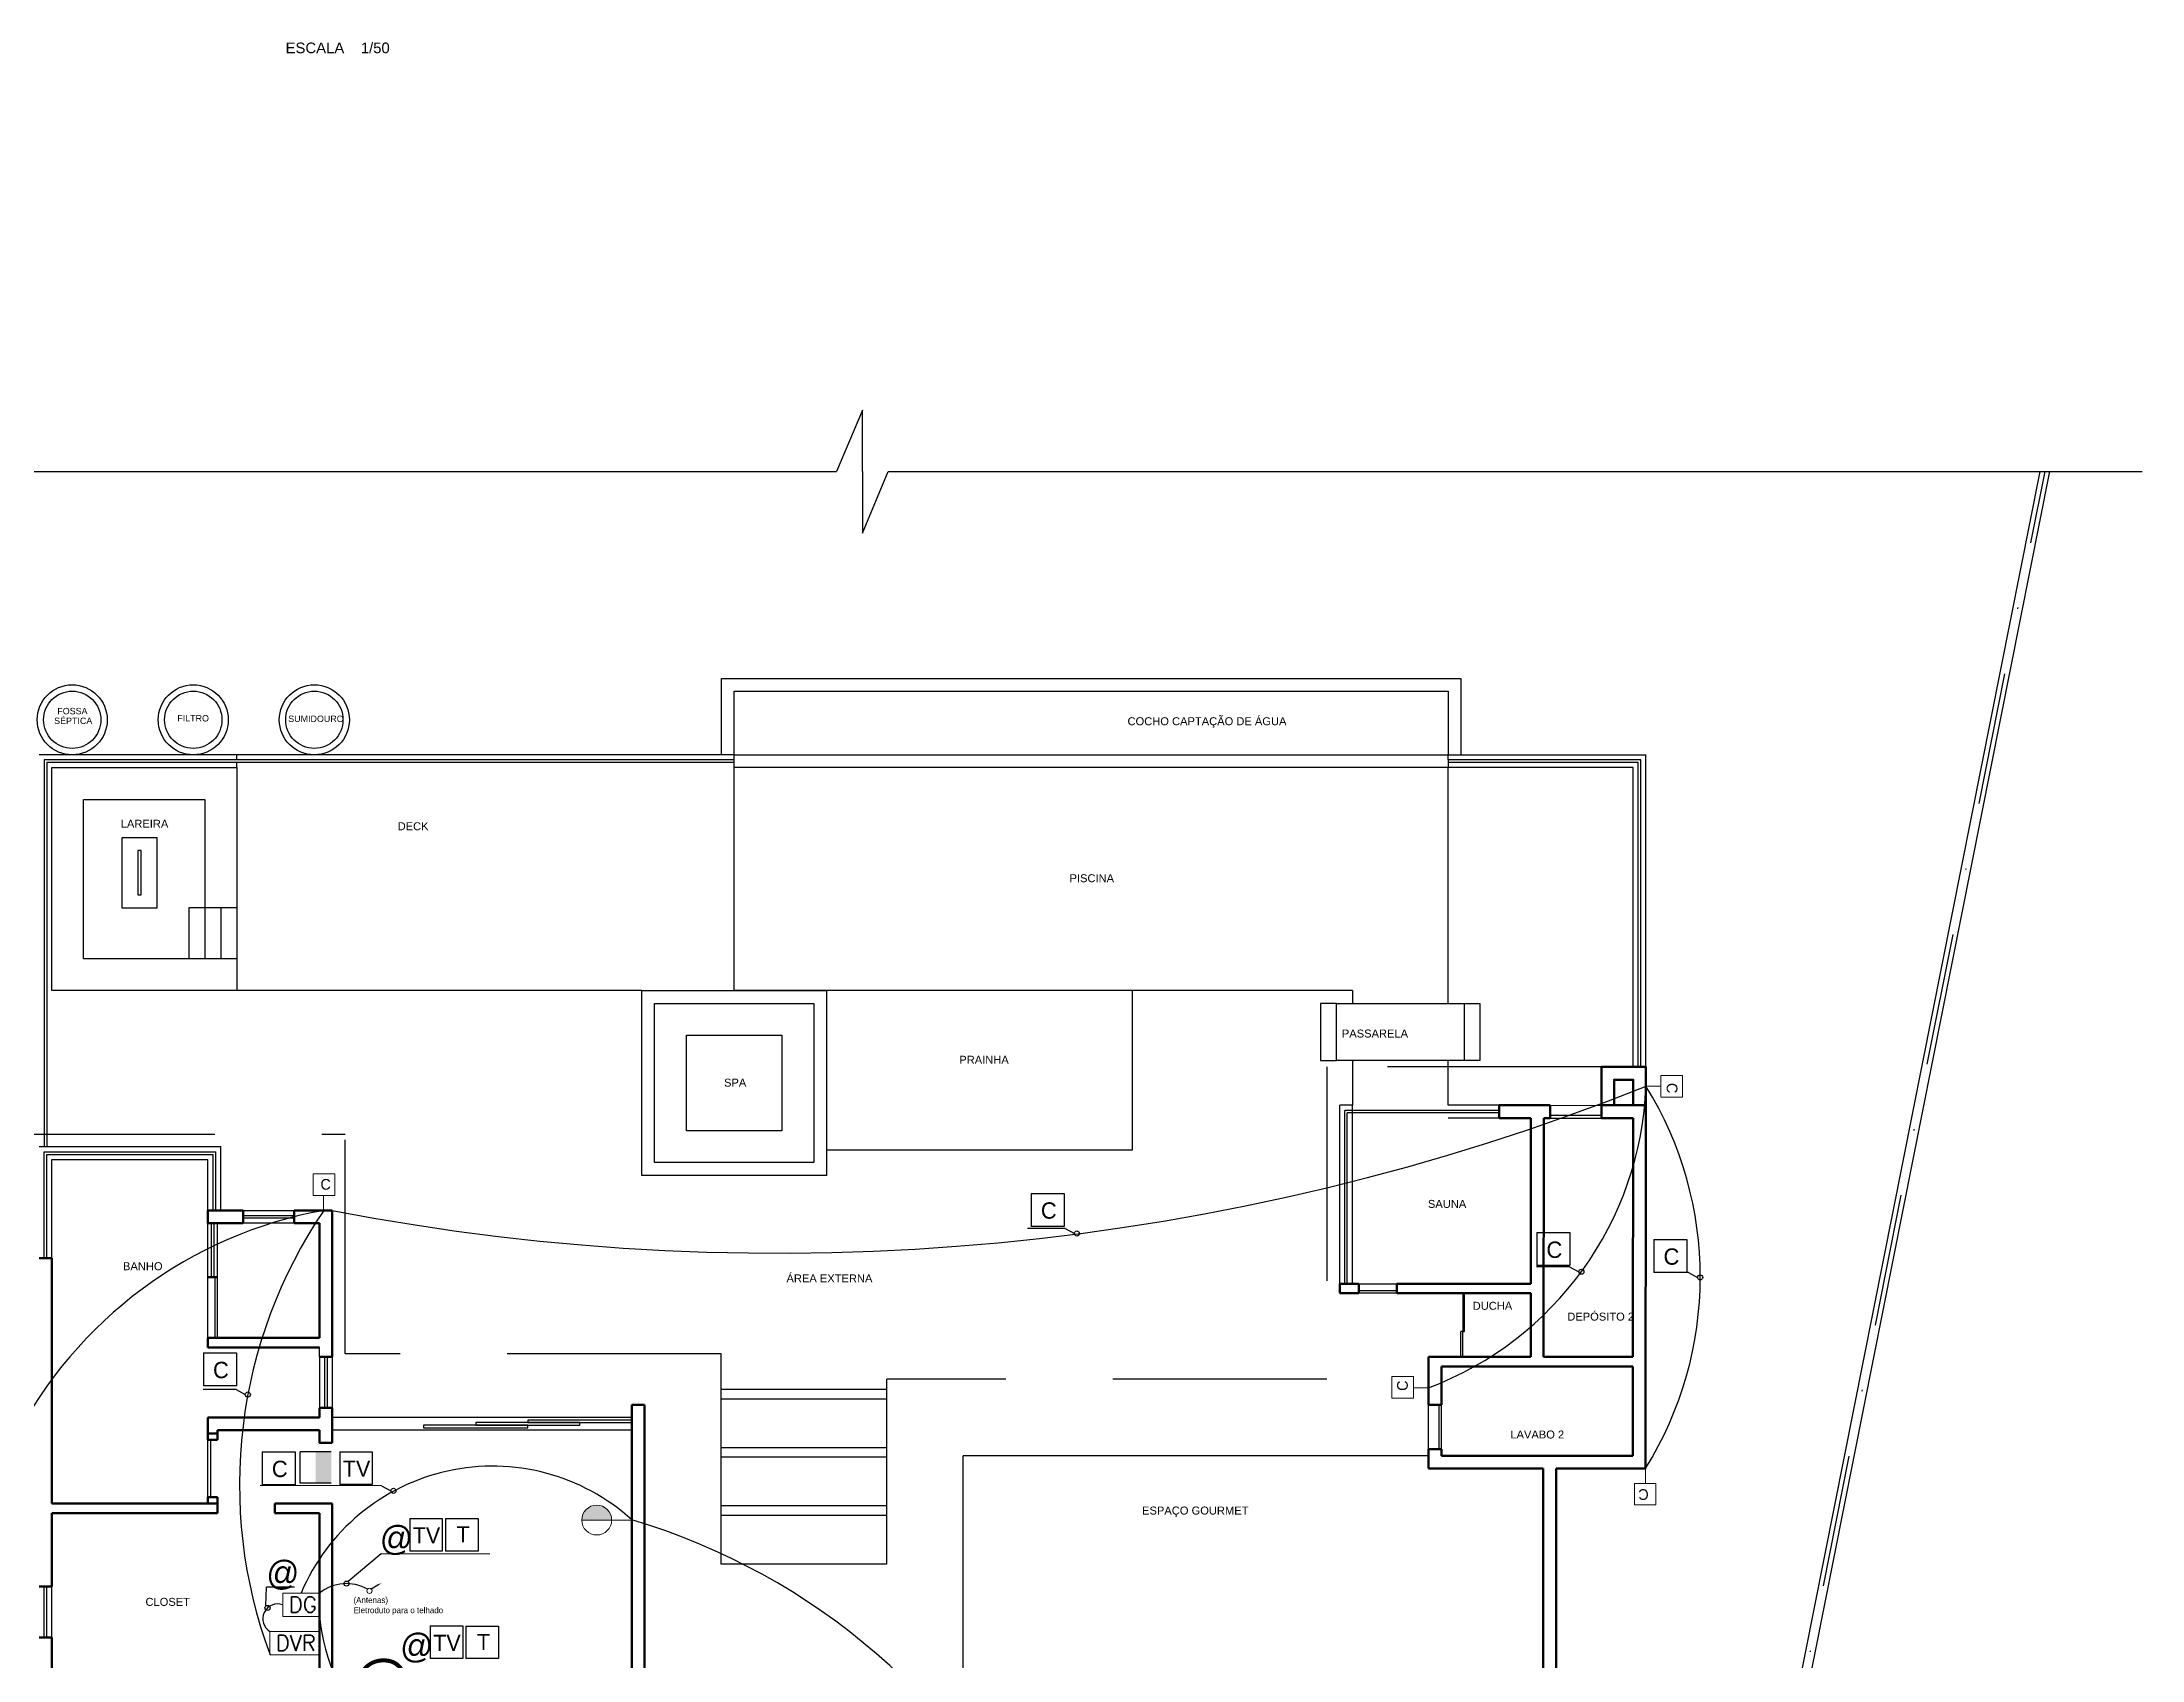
# Model space of a CAD drawing. Header units: millimetres. Extents: x 2775 to 3964, y 1473 to 2314.
# Drawn here: x 2864.6 to 3039.1, y 1908.8 to 2043.3 of the extents above; entities that cross this region are included whole.
import ezdxf

# ---------------------------------------------------------------- set-up
doc = ezdxf.new("R2010")
doc.units = ezdxf.units.MM
for name, pattern in [('ACAD_ISO04W100', [30, 24, -3, 0, -3]), ('DASHDOT', [1, 0.5, -0.25, 0, -0.25]), ('DASHEDX2', [38.1, 25.4, -12.7]), ('HIDDEN', [0.375, 0.25, -0.125])]:
    doc.linetypes.add(name, pattern=pattern)
for name, color, linetype in [('0.05', 8, 'Continuous'), ('01', 254, 'Continuous'), ('02', 7, 'Continuous'), ('03', 254, 'Continuous'), ('04', 4, 'Continuous'), ('07', 7, 'Continuous'), ('Correções', 30, 'Continuous'), ('COTA', 7, 'Continuous'), ('Rede Lógica', 6, 'Continuous'), ('viewport', 207, 'Continuous')]:
    doc.layers.add(name, color=color, linetype=linetype)
for name, color, linetype, lineweight in [('06', 252, 'Continuous', 60), ('EJEL05130C', 130, 'Continuous', 30), ('EJEL0580C', 80, 'Continuous', 9), ('EJEL09210C', 210, 'Continuous', 9), ('EJEL25170C', 170, 'Continuous', 25), ('EJEL25170TP', 10, 'ACAD_ISO04W100', 25)]:
    doc.layers.add(name, color=color, linetype=linetype, lineweight=lineweight)
doc.layers.get('viewport').off()
doc.styles.add('PADRÃO', font='', dxfattribs={"height": 0.2})
doc.styles.add('SR80', font='SIMPLEX', dxfattribs={"height": 0.1})
doc.styles.get("Standard").update_dxf_attribs({"font": 'arial.ttf'})
doc.styles.get('PADRÃO').set_extended_font_data('AvantGarde Bk BT')

# ---------------------------------------------------------------- blocks, each defined once
blk = doc.blocks.new('34')
at = {"layer": 'EJEL0580C'}
h = blk.add_hatch(color=256, dxfattribs=at)
h.dxf.hatch_style = 1
edge = h.paths.add_edge_path()
edge.add_ellipse((3412.611, 1856.435), major_axis=(0.195, -0.195), ratio=1, start_angle=225, end_angle=405)
edge.add_line((3412.886, 1856.435), (3412.335, 1856.435))
blk.add_line((3412.886, 1856.435), (3411.963, 1856.435), dxfattribs=at)
blk.add_ellipse((3412.611, 1856.435), major_axis=(0.195, -0.195), ratio=1, start_param=3.926991, end_param=10.210176, dxfattribs=at)
blk = doc.blocks.new('A$Ce3462856')
at = {"layer": 'EJEL0580C'}
blk.add_line((0.106, 0.274), (0.106, 0), dxfattribs=at)
at = {"layer": 'EJEL0580C', "style": 'PADRÃO'}
blk.add_text('@', height=0.408, dxfattribs=at).set_placement((-0.099, 0.274))
blk = doc.blocks.new('36')
at = {"layer": 'EJEL0580C'}
for p, q in [((3412.247, 1844.068, -0.323), (3412.646, 1844.068, -0.323)), ((3412.247, 1844.068, -0.323), (3412.247, 1843.669, -0.323)), ((3412.646, 1844.068, -0.323), (3412.646, 1843.669, -0.323)), ((3412.446, 1843.669, -0.323), (3412.247, 1843.669, -0.323)), ((3412.646, 1843.669, -0.323), (3412.441, 1843.669, -0.323)), ((3412.441, 1843.669, -0.323), (3412.441, 1843.393, -0.323))]:
    blk.add_line(p, q, dxfattribs=at)
at = {"layer": 'EJEL0580C', "style": 'PADRÃO'}
blk.add_text('C', height=0.198, dxfattribs=at).set_placement((3412.382, 1843.776, -0.323))
blk = doc.blocks.new('37')
at = {"layer": 'EJEL0580C'}
for p, q in [((3411.988, 1842.65), (3411.988, 1843.082)), ((3411.988, 1843.082), (3412.904, 1843.082)), ((3412.904, 1842.65), (3412.904, 1843.082)), ((3411.988, 1842.65), (3412.904, 1842.65))]:
    blk.add_line(p, q, dxfattribs=at)
at = {"layer": 'EJEL0580C', "style": 'SR80'}
blk.add_text('DVR', height=0.2876, dxfattribs=at).set_placement((3412.1, 1842.725))
blk = doc.blocks.new('Eletroduto que sober')
at = {"layer": 'EJEL09210C', "linetype": 'ByBlock', "lineweight": -2}
blk.add_line((37626.687, 7031), (37626.578, 7030.942), dxfattribs=at)
at = {"layer": 'EJEL09210C'}
blk.add_circle((37626.547, 7030.915), 0.041, dxfattribs=at)
blk.add_solid([(37626.682, 7031.01), (37626.746, 7031.029), (37626.692, 7030.99)], dxfattribs=at)
blk = doc.blocks.new('condutor')
at = {"layer": 'EJEL05130C'}
blk.add_line((480791.9, -163045.3), (480740.1, -163045.3), dxfattribs=at)
at = {"layer": 'EJEL05130C', "ltscale": 5}
blk.add_line((480791.9, -163045.3), (480806.4, -163053.1), dxfattribs=at)
blk.add_circle((480810.4, -163053.1), 4, dxfattribs=at)
blk = doc.blocks.new('cc')
at = {"layer": 'Rede Lógica'}
for p, q in [((37491.183, 6894.684), (37491.379, 6894.684)), ((37491.183, 6894.684), (37491.183, 6894.487)), ((37491.379, 6894.684), (37491.379, 6894.487)), ((37491.281, 6894.487), (37491.183, 6894.487)), ((37491.379, 6894.487), (37491.232, 6894.487))]:
    blk.add_line(p, q, dxfattribs=at)
at = {"layer": 'Rede Lógica', "color": 6, "style": 'PADRÃO'}
blk.add_text('C', height=0.0974, dxfattribs=at).set_placement((37491.24, 6894.533))
blk = doc.blocks.new('hrneh')
at = {"layer": 'Rede Lógica'}
for p, q in [((17296.6, 9543.9), (17296.6, 9563.8)), ((17296.6, 9563.8), (17306.5, 9563.8)), ((17306.5, 9563.8), (17316.4, 9563.8)), ((17316.4, 9543.9), (17316.4, 9563.8)), ((17316.4, 9543.9), (17296.6, 9543.9))]:
    blk.add_line(p, q, dxfattribs=at)
at = {"layer": 'Rede Lógica', "color": 6, "style": 'PADRÃO'}
blk.add_text('TV', height=9.85, rotation=180, dxfattribs=at).set_placement((17314.6, 9559.1))
blk = doc.blocks.new('A$C7b1e8a3d')
at = {"layer": 'Rede Lógica'}
h = blk.add_hatch(color=6, dxfattribs=at)
h.dxf.hatch_style = 1
h.paths.add_polyline_path([(0.282, 0.282), (0.141, 0.282), (0.141, 0), (0.282, 0)])
h = blk.add_hatch(color=6, dxfattribs=at)
h.dxf.hatch_style = 1
h.paths.add_polyline_path([(0.141, 0.282), (0.141, 0), (0.282, 0), (0.282, 0.282)])
at = {"layer": 'Rede Lógica', "color": 6}
for p, q in [((0.282, 0.282, 0.079), (0, 0.282, 0.079)), ((0, 0, 0.079), (0, 0.282, 0.079)), ((0.282, 0.282, 0.079), (0, 0.282, 0.079)), ((0.282, 0, 0.079), (0, 0, 0.079)), ((0.282, 0, 0.079), (0, 0, 0.079))]:
    blk.add_line(p, q, dxfattribs=at)
blk = doc.blocks.new('1564')
at = {"layer": 'Rede Lógica'}
for p, q in [((17382.08, 9489.48), (17382.08, 9504.39)), ((17382.08, 9504.39), (17389.54, 9504.39)), ((17389.54, 9504.39), (17396.99, 9504.39)), ((17396.99, 9489.48), (17396.99, 9504.39)), ((17396.99, 9489.48), (17382.08, 9489.48))]:
    blk.add_line(p, q, dxfattribs=at)
at = {"layer": 'Rede Lógica', "color": 6, "style": 'PADRÃO'}
blk.add_text('T', height=7.39, rotation=180, dxfattribs=at).set_placement((17391.94, 9500.39))

msp = doc.modelspace()

# ---------------------------------------------------------------- linework, layer by layer
at = {"layer": '0.05', "ltscale": 5}
msp.add_line((2887.63, 1934), (2887.63, 1934.79), dxfattribs=at)
at = {"layer": '01', "linetype": 'DASHDOT', "ltscale": 22}
msp.add_line((2986.75, 1784.92), (3031.01, 2007.59), dxfattribs=at)
at = {"layer": '01', "ltscale": 5}
for p, q in [((2876.77, 1971.34), (2876.77, 1967.1)), ((2878.1, 1971.34), (2878.1, 1967.1)), ((2989.9, 1954.92), (2994.14, 1954.91)), ((2973.99, 1940.09), (2977.16, 1940.09)), ((2979.79, 1926.32), (2979.79, 1930.02)), ((2913.58, 1928.97), (2888.69, 1928.97)), ((2913.58, 1927.91), (2888.69, 1927.91))]:
    msp.add_line(p, q, dxfattribs=at)
at = {"layer": '01', "linetype": 'DASHEDX2', "ltscale": 0.7}
for p, q in [((2971.34, 1958.1), (2971.34, 1932.14)), ((2994.14, 1958.1), (2971.34, 1958.1)), ((2861.15, 1952.53), (2889.75, 1952.53)), ((2889.75, 1934.26), (2889.75, 1952.53)), ((2921, 1934.26), (2889.75, 1934.26)), ((2921, 1916.78), (2921, 1934.26)), ((2934.77, 1916.78), (2934.77, 1932.14)), ((2971.34, 1932.14), (2934.77, 1932.14)), ((2934.77, 1931.28), (2921, 1931.28)), ((2934.77, 1930.49), (2921, 1930.49)), ((2934.77, 1926.45), (2921, 1926.45)), ((2934.77, 1925.66), (2921, 1925.66)), ((2934.77, 1921.62), (2921, 1921.62)), ((2934.77, 1920.82), (2921, 1920.82)), ((2934.77, 1916.78), (2921, 1916.78))]:
    msp.add_line(p, q, dxfattribs=at)
at = {"layer": '01', "ltscale": 5}
for points in [[(2874.13, 1977.16), (2871.21, 1977.16), (2871.21, 1971.34), (2874.13, 1971.34)], [(2872.8, 1976.1), (2872.54, 1976.1), (2872.54, 1972.4), (2872.8, 1972.4)]]:
    msp.add_lwpolyline(points, close=True, dxfattribs=at)
at = {"layer": '02', "ltscale": 5}
for p, q in [((2932.75, 2012.69), (2930.6, 2007.59)), ((2932.75, 2007.59), (2932.75, 2012.69)), ((2932.75, 2007.59), (2932.75, 2002.48)), ((2932.75, 2002.48), (2934.89, 2007.59)), ((2986.36, 1784.98), (3030.61, 2007.59)), ((2987.14, 1784.83), (3031.42, 2007.59)), ((2922.08, 1984.05), (2864.33, 1984.05)), ((2880.75, 1983.62), (2880.75, 1984.05)), ((2922.08, 1982.99), (2922.08, 1984.05)), ((2922.08, 1984.05), (2997.85, 1984.05)), ((2981.4, 1983.62), (2981.4, 1984.05)), ((2997.85, 1958.1), (2997.85, 1984.05)), ((2880.75, 1982.99), (2880.75, 1983.41)), ((2996.79, 1982.99), (2922.08, 1982.99)), ((2922.08, 1964.45), (2922.08, 1982.99)), ((2981.4, 1983.41), (2981.4, 1982.99)), ((2981.4, 1963.39), (2981.4, 1982.99)), ((2996.79, 1958.1), (2996.79, 1982.99)), ((2868.03, 1980.34), (2878.1, 1980.34)), ((2868.03, 1967.1), (2868.03, 1980.34)), ((2878.1, 1980.34), (2878.1, 1971.34)), ((2880.75, 1971.34), (2876.77, 1971.34)), ((2879.42, 1971.34), (2879.42, 1967.1)), ((2880.75, 1967.1), (2868.03, 1967.1)), ((2973.46, 1964.45), (2922.08, 1964.45)), ((2972.4, 1940.09), (2972.4, 1954.92)), ((2973.46, 1954.92), (2972.4, 1954.92)), ((2973.46, 1940.09), (2973.46, 1954.92)), ((2985.64, 1954.92), (2981.4, 1954.92)), ((2985.64, 1953.86), (2981.4, 1953.86)), ((2864.33, 1951.48), (2879.42, 1951.48)), ((2864.75, 1942.21), (2864.75, 1951.05)), ((2864.75, 1951.05), (2879, 1951.05)), ((2879, 1946.18), (2879, 1951.05)), ((2879.42, 1946.18), (2879.42, 1951.48)), ((2864.96, 1942.21), (2864.96, 1950.84)), ((2864.96, 1950.84), (2878.79, 1950.84)), ((2865.39, 1942.21), (2865.39, 1950.42)), ((2865.39, 1950.42), (2878.36, 1950.42)), ((2878.36, 1946.18), (2878.36, 1950.42)), ((2878.79, 1946.18), (2878.79, 1950.84)), ((2881.28, 1946.18), (2885.51, 1946.18)), ((2881.28, 1945.75), (2885.51, 1945.75)), ((2878.36, 1940.62), (2878.36, 1945.12)), ((2878.65, 1940.62), (2878.65, 1945.12)), ((2878.87, 1940.62), (2878.87, 1945.12)), ((2879.16, 1940.62), (2879.16, 1945.12)), ((2885.51, 1945.54), (2881.28, 1945.54)), ((2885.51, 1945.12), (2881.28, 1945.12)), ((2878.36, 1935.59), (2878.36, 1940.62)), ((2982.46, 1934), (2982.46, 1936.12)), ((2982.62, 1936.12), (2982.46, 1936.12)), ((2982.62, 1934), (2982.62, 1936.12)), ((2887.63, 1934), (2887.63, 1929.76)), ((2888.05, 1934), (2888.05, 1929.76)), ((2888.27, 1934), (2888.27, 1929.76)), ((2888.69, 1934), (2888.69, 1929.76)), ((2941.12, 1907.25), (2941.12, 1925.79)), ((2979.79, 1925.79), (2941.12, 1925.79)), ((2864.75, 1910.69), (2864.75, 1914.93)), ((2864.96, 1910.69), (2864.96, 1914.93)), ((2865.39, 1910.69), (2865.39, 1914.93))]:
    msp.add_line(p, q, dxfattribs=at)
for points in [[(2817.1, 2007.59), (2930.6, 2007.59)], [(2934.89, 2007.59), (3039.07, 2007.59)], [(2921.02, 1984.05), (2921.02, 1990.4), (2982.46, 1990.4), (2982.46, 1984.05)], [(2922.08, 1984.05), (2922.08, 1989.34), (2981.4, 1989.34), (2981.4, 1984.05)], [(2865.39, 1982.99), (2880.75, 1982.99), (2880.75, 1964.45), (2865.39, 1964.45), (2865.39, 1982.99)], [(2915.46, 1963.39), (2928.7, 1963.39), (2928.7, 1950.15), (2915.46, 1950.15), (2915.46, 1963.39)], [(2972.13, 1963.39), (2970.81, 1963.39), (2970.81, 1958.63), (2972.13, 1958.63)], [(2973.46, 1963.39), (2981.4, 1963.39), (2982.73, 1963.39), (2982.73, 1958.63), (2973.46, 1958.63), (2972.13, 1958.63), (2972.13, 1963.39), (2973.46, 1963.39)], [(2973.46, 1964.45), (2973.46, 1963.39)], [(2982.73, 1963.39), (2984.05, 1963.39), (2984.05, 1958.63), (2982.73, 1958.63)], [(2973.46, 1958.63), (2973.46, 1954.92)], [(2981.4, 1954.92), (2981.4, 1958.63)], [(2980.63, 1930.02), (2980.63, 1926.32), (2980.85, 1926.32), (2980.85, 1930.02), (2980.63, 1930.02)]]:
    msp.add_lwpolyline(points, dxfattribs=at)
for points in [[(2914.4, 1964.45), (2929.76, 1964.45), (2929.76, 1949.09), (2914.4, 1949.09)], [(2929.76, 1964.45), (2929.76, 1951.21), (2955.18, 1951.21), (2955.18, 1964.45)], [(2918.11, 1960.74), (2926.05, 1960.74), (2926.05, 1952.8), (2918.11, 1952.8)], [(2989.9, 1953.86), (2994.14, 1953.86), (2994.14, 1954.07), (2989.9, 1954.07)], [(2879.16, 1940.62), (2878.94, 1940.62), (2878.94, 1935.59), (2879.16, 1935.59)], [(2977.16, 1939.29), (2973.99, 1939.29), (2973.99, 1939.51), (2977.16, 1939.51)], [(2982.62, 1936.12), (2982.78, 1936.12), (2982.78, 1939.29), (2982.62, 1939.29)], [(2904.93, 1928.33), (2896.28, 1928.33), (2896.28, 1928.12), (2904.93, 1928.12)], [(2909.26, 1928.54), (2900.61, 1928.54), (2900.61, 1928.33), (2909.26, 1928.33)], [(2913.58, 1928.75), (2904.93, 1928.75), (2904.93, 1928.54), (2913.58, 1928.54)], [(2878.36, 1922.35), (2878.36, 1927.11), (2878.57, 1927.11), (2878.57, 1922.35)]]:
    msp.add_lwpolyline(points, close=True, dxfattribs=at)
at = {"layer": '02', "linetype": 'HIDDEN', "ltscale": 100}
for centre, radius in [((2867.08, 1986.96), 2.91), ((2867.08, 1986.96), 2.91), ((2867.08, 1986.96), 2.38), ((2877.14, 1986.96), 2.91), ((2877.14, 1986.96), 2.38), ((2887.2, 1986.96), 2.91), ((2887.2, 1986.96), 2.38)]:
    msp.add_circle(centre, radius, dxfattribs=at)
at = {"layer": '03', "ltscale": 5}
for p, q in [((2922.08, 1983.41), (2922.08, 1983.62)), ((2981.4, 1983.62), (2981.4, 1983.41)), ((2972.82, 1940.09), (2972.82, 1954.49)), ((2985.64, 1954.49), (2972.82, 1954.49)), ((2973.03, 1940.09), (2973.03, 1954.28)), ((2985.64, 1954.28), (2973.03, 1954.28))]:
    msp.add_line(p, q, dxfattribs=at)
for points in [[(2922.08, 1983.62), (2864.75, 1983.62), (2864.75, 1951.48)], [(2922.08, 1983.41), (2864.96, 1983.41), (2864.96, 1951.48)], [(2997.42, 1958.1), (2997.42, 1983.62), (2981.4, 1983.62)], [(2997.21, 1958.1), (2997.21, 1983.41), (2981.4, 1983.41)]]:
    msp.add_lwpolyline(points, dxfattribs=at)
at = {"layer": '06', "ltscale": 5}
for p, q in [((2985.64, 1953.86), (2985.64, 1954.92)), ((2985.64, 1954.92), (2989.9, 1954.92)), ((2989.9, 1953.86), (2989.9, 1954.92)), ((2994.14, 1953.86), (2994.14, 1954.92)), ((2994.14, 1954.92), (2997.85, 1954.92)), ((2997.8, 1924.73), (2997.85, 1954.92)), ((2985.64, 1953.86), (2988.29, 1953.86)), ((2988.29, 1940.09), (2988.29, 1953.86)), ((2989.34, 1934), (2989.37, 1953.86)), ((2989.37, 1953.86), (2989.9, 1953.86)), ((2994.14, 1953.86), (2996.79, 1953.86)), ((2996.76, 1934), (2996.79, 1953.86)), ((2878.36, 1946.18), (2881.28, 1946.18)), ((2878.36, 1945.12), (2878.36, 1946.18)), ((2881.28, 1945.12), (2881.28, 1946.18)), ((2885.51, 1946.18), (2888.69, 1946.18)), ((2885.51, 1945.12), (2885.51, 1946.18)), ((2888.69, 1934), (2888.69, 1946.18)), ((2878.36, 1945.12), (2881.28, 1945.12)), ((2885.51, 1945.12), (2887.63, 1945.12)), ((2887.63, 1935.59), (2887.63, 1945.12)), ((2865.39, 1942.21), (2864.33, 1942.21)), ((2865.39, 1921.82), (2865.39, 1942.21)), ((2878.36, 1940.62), (2879.16, 1940.62)), ((2972.4, 1940.09), (2973.99, 1940.09)), ((2972.4, 1939.29), (2972.4, 1940.09)), ((2972.4, 1939.29), (2973.99, 1939.29)), ((2973.99, 1940.09), (2973.99, 1939.29)), ((2977.16, 1940.09), (2988.29, 1940.09)), ((2977.16, 1940.09), (2977.16, 1939.29)), ((2977.16, 1939.29), (2988.29, 1939.29)), ((2988.29, 1934), (2988.29, 1939.29)), ((2878.36, 1935.59), (2887.63, 1935.59)), ((2878.36, 1935.59), (2878.36, 1934.79)), ((2878.36, 1934.79), (2887.63, 1934.79)), ((2887.63, 1934), (2888.69, 1934)), ((2979.79, 1934), (2988.29, 1934)), ((2979.79, 1930.02), (2979.79, 1934)), ((2989.34, 1934), (2996.76, 1934)), ((2980.85, 1933.2), (2996.76, 1933.2)), ((2980.85, 1930.02), (2980.85, 1933.2)), ((2996.75, 1925.79), (2996.76, 1933.2)), ((2913.58, 1869.65), (2913.58, 1930.02)), ((2914.64, 1930.02), (2913.58, 1930.02)), ((2914.64, 1888.71), (2914.64, 1930.02)), ((2979.79, 1930.02), (2980.85, 1930.02)), ((2878.36, 1927.64), (2878.36, 1928.97)), ((2887.63, 1928.97), (2878.36, 1928.97)), ((2887.63, 1929.76), (2888.69, 1929.76)), ((2887.63, 1928.97), (2887.63, 1929.76)), ((2888.69, 1929.76), (2888.69, 1928.97)), ((2888.69, 1928.97), (2888.69, 1928.97)), ((2888.69, 1928.97), (2888.69, 1926.85)), ((2879.16, 1927.64), (2878.36, 1927.64)), ((2878.36, 1927.64), (2878.36, 1927.11)), ((2879.16, 1927.11), (2878.36, 1927.11)), ((2879.16, 1927.64), (2879.16, 1927.91)), ((2887.63, 1927.91), (2879.16, 1927.91)), ((2879.16, 1927.64), (2879.16, 1927.11)), ((2979.79, 1926.32), (2980.85, 1926.32)), ((2979.79, 1924.73), (2979.79, 1926.32)), ((2979.79, 1924.73), (2989.32, 1924.73)), ((2980.85, 1925.79), (2980.85, 1926.32)), ((2980.85, 1925.79), (2996.75, 1925.79)), ((2989.32, 1896.13), (2989.32, 1924.73)), ((2990.38, 1895.07), (2990.38, 1924.73)), ((2990.38, 1924.73), (2997.8, 1924.73)), ((2879.16, 1921.82), (2865.39, 1921.82)), ((2878.36, 1921.82), (2878.36, 1922.35)), ((2879.16, 1922.35), (2878.36, 1922.35)), ((2879.16, 1922.35), (2879.16, 1921.82)), ((2879.16, 1921.02), (2879.16, 1921.82)), ((2879.16, 1921.82), (2879.16, 1921.82)), ((2883.92, 1921.02), (2883.92, 1921.82)), ((2888.69, 1921.82), (2883.92, 1921.82)), ((2888.69, 1902.48), (2888.69, 1921.82)), ((2865.39, 1914.93), (2865.39, 1921.02)), ((2879.16, 1921.02), (2865.39, 1921.02)), ((2887.63, 1921.02), (2883.92, 1921.02)), ((2887.63, 1902.48), (2887.63, 1921.02)), ((2865.39, 1914.93), (2864.33, 1914.93)), ((2865.39, 1914.93), (2864.33, 1914.93)), ((2865.39, 1910.69), (2864.33, 1910.69)), ((2865.39, 1902.48), (2865.39, 1910.69))]:
    msp.add_line(p, q, dxfattribs=at)
for points in [[(2994.14, 1954.92), (2994.14, 1958.1), (2997.85, 1958.1), (2997.85, 1954.92)], [(2995.2, 1954.92), (2995.2, 1957.04), (2996.79, 1957.04), (2996.79, 1954.92)], [(2888.69, 1926.85), (2888.69, 1926.85), (2887.63, 1926.85), (2887.63, 1927.91)]]:
    msp.add_lwpolyline(points, dxfattribs=at)
at = {"layer": '07'}
msp.add_line((2914.4, 1964.45), (2865.39, 1964.45), dxfattribs=at)
at = {"layer": 'EJEL05130C'}
for p, q in [((2949.58, 1944.67), (2946.45, 1944.67)), ((2892.79, 1923.28), (2882.71, 1923.31)), ((2901.79, 1917.61), (2892.75, 1917.63)), ((2883.18, 1913.3), (2883.21, 1914.86)), ((2885.55, 1914.85), (2883.21, 1914.86))]:
    msp.add_line(p, q, dxfattribs=at)
at = {"layer": 'EJEL05130C', "ltscale": 5}
for p, q in [((2949.58, 1944.67), (2950.35, 1944.26)), ((2892.79, 1923.28), (2893.56, 1922.87)), ((2892.75, 1917.63), (2890, 1915.33))]:
    msp.add_line(p, q, dxfattribs=at)
for centre in [(2950.56, 1944.26), (2893.77, 1922.87), (2889.87, 1915.16), (2883.31, 1913.14)]:
    msp.add_circle(centre, 0.212, dxfattribs=at)
at = {"layer": 'EJEL0580C'}
for p, q in [((2884.57, 1912.43), (2884.57, 1914.37)), ((2884.57, 1914.37), (2887.63, 1914.37)), ((2887.63, 1912.43), (2887.63, 1914.37)), ((2884.57, 1912.43), (2887.63, 1912.43))]:
    msp.add_line(p, q, dxfattribs=at)
at = {"layer": 'EJEL25170C', "ltscale": 5}
for centre, radius, start, end in [((2902, 1907.66), 17.26, 47.8153, 157.1101), ((2897.91, 1867.7), 55.03, 24.7979, 73.4472), ((2889.87, 1911.59), 3.57, 60.4142, 128.8558), ((2904.93, 1914.21), 17.39, 185.8618, 222.3981)]:
    msp.add_arc(centre, radius, start, end, dxfattribs=at)
at = {"layer": 'EJEL25170C'}
msp.add_arc((2884.16, 1912.23), 1.24, 70.7053, 238.289, dxfattribs=at)
at = {"layer": 'EJEL25170TP', "ltscale": 5}
for centre, radius, start, end in [((2925.69, 2137.18), 194.55, 259.0377, 291.7722), ((2969.94, 1957.58), 27.93, 290.6474, 357.8028), ((2972.23, 1940.65), 30.13, 328.0959, 31.7511), ((2894.42, 1910.64), 36.12, 100.2778, 205.5403), ((2921.63, 1923.37), 40.65, 145.874, 200.342)]:
    msp.add_arc(centre, radius, start, end, dxfattribs=at)

# ---------------------------------------------------------------- block references
at = {"xscale": 4.501089393856541, "yscale": 4.501089393856541, "zscale": 4.501089393856541}
for name, p, rotation in [('36', (-5299.43, 17316.21, 1.45), 270), ('36', (11277.06, -13428.26, 1.45), 90), ('36', (18357.51, 10222.01, 1.45), 180), ('34', (18271.13, 10276.42), 180)]:
    msp.add_blockref(name, p, dxfattribs=dict(at, rotation=rotation))
for name, p in [('36', (-12471.73, -6351.1)), ('37', (-12474.16, -6384.69))]:
    msp.add_blockref(name, p, dxfattribs=at)
at = {"layer": 'Correções', "xscale": 5.223820296351238, "yscale": 5.223820296351238, "zscale": 5.223820296351238, "rotation": 3.504427742068219}
msp.add_blockref('Eletroduto que sober', (-191049.96, -46759.52), dxfattribs=at)
at = {"layer": 'EJEL05130C'}
for name, p, xscale, yscale, zscale in [('condutor', (-22472.84, 10576.92), 0.05296333934054882, 0.05296333934054882, 0.05296333934054882), ('condutor', (-22462.97, 10576.45), 0.05296333934054882, 0.05296333934054882, 0.05296333934054882), ('condutor', (-22583.65, 10566.71), 0.05296333934054882, 0.05296333934054882, 0.05296333934054882), ('A$C7b1e8a3d', (2886.01, 1923.51, -0.73), 9.184535637246023, 9.184535637246023, 9.184535637246023)]:
    msp.add_blockref(name, p, dxfattribs=dict(at, xscale=xscale, yscale=yscale, zscale=zscale))
at = {"layer": 'EJEL05130C', "xscale": 9.18453563724602, "yscale": 9.18453563724602, "zscale": 9.18453563724602, "rotation": 0.05059737460102567}
msp.add_blockref('A$Ce3462856', (2891.11, 1902.48), dxfattribs=at)
at = {"layer": 'EJEL25170TP', "xscale": 13.9397235273352, "yscale": 13.9397235273352, "zscale": 13.9397235273352}
for p in [(-519669.95, -94162.39), (-519627.94, -94165.65), (-519618.21, -94166.22), (-519738.74, -94175.65), (-519733.85, -94183.87)]:
    msp.add_blockref('cc', p, dxfattribs=at)
at = {"layer": 'viewport'}
for name, p, xscale, yscale, zscale, rotation in [('hrneh', (5248.47, 3226.36), 0.1362380968870661, 0.1362380968870661, 0.1362380968870661, 179.9999999999999), ('hrneh', (5254.28, 3220.82), 0.1362380968870661, 0.1362380968870661, 0.1362380968870661, 179.9999999999999), ('1564', (6040.12, 3634.42), 0.1806066221504015, 0.1806066221504015, 0.1806066221504015, 180), ('hrneh', (5255.98, 3211.88), 0.1362380968870661, 0.1362380968870661, 0.1362380968870661, 179.9999999999999), ('1564', (6041.81, 3625.48), 0.1806066221504015, 0.1806066221504015, 0.1806066221504015, 180)]:
    msp.add_blockref(name, p, dxfattribs=dict(at, xscale=xscale, yscale=yscale, zscale=zscale, rotation=rotation))

# ---------------------------------------------------------------- texts
at = {"layer": '04'}
for s, height, p in [('ESCALA    1/50', 0.8847, (2884.81, 2042.37)), ('COCHO CAPTAÇÃO DE ÁGUA', 0.662, (2954.77, 1986.51)), ('LAREIRA', 0.662, (2871.11, 1977.99)), ('DECK', 0.662, (2894.12, 1977.78)), ('PISCINA', 0.662, (2949.95, 1973.46)), ('PASSARELA', 0.662, (2972.58, 1960.55)), ('PRAINHA', 0.662, (2940.79, 1958.37)), ('SPA', 0.662, (2921.24, 1956.47)), ('SAUNA', 0.662, (2979.73, 1946.39)), ('BANHO', 0.662, (2871.3, 1941.21)), ('ÁREA EXTERNA', 0.662, (2926.43, 1940.2)), ('DUCHA', 0.662, (2983.45, 1937.92)), ('DEPÓSITO 2', 0.662, (2991.31, 1937.02)), ('LAVABO 2', 0.662, (2986.58, 1927.22)), ('ESPAÇO GOURMET', 0.662, (2955.98, 1920.9)), ('CLOSET', 0.662, (2873.17, 1913.31))]:
    msp.add_text(s, height=height, dxfattribs=at).set_placement(p)
at = {"layer": 'COTA', "ltscale": 5}
for s, p in [('FOSSA', (2865.84, 1987.42)), ('SÉPTICA', (2865.58, 1986.61)), ('FILTRO', (2875.81, 1986.82)), ('SUMIDOURO', (2885.03, 1986.78))]:
    msp.add_text(s, height=0.53, dxfattribs=at).set_placement(p)
at = {"layer": 'EJEL05130C', "style": 'PADRÃO'}
for s, height, p in [('(Antenas)', 0.496, (2890.45, 1913.54)), ('(Antenas)', 0.496, (2890.45, 1913.54)), ('Eletroduto para o telhado', 0.4955, (2890.46, 1912.7)), ('Eletroduto para o telhado', 0.4955, (2890.46, 1912.7))]:
    msp.add_text(s, height=height, dxfattribs=at).set_placement(p)
at = {"layer": 'EJEL0580C', "style": 'SR80'}
msp.add_text('DG', height=1.294, dxfattribs=at).set_placement((2885.07, 1912.77))
at = {"layer": 'Rede Lógica', "color": 6, "style": 'PADRÃO'}
for p in [(2892.64, 1917.93), (2883.21, 1915.04), (2894.33, 1908.98)]:
    msp.add_text('@', height=2.02, dxfattribs=at).set_placement(p)

doc.saveas('drawing.dxf')
